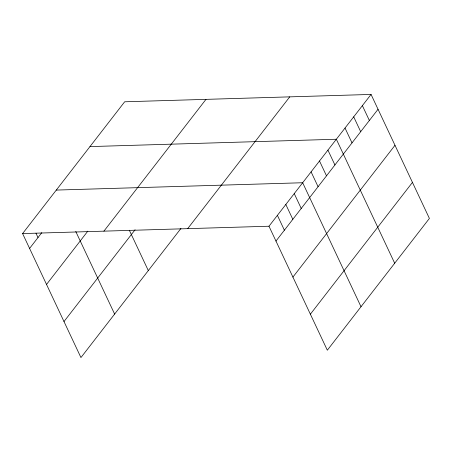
<?xml version="1.0" encoding="UTF-8"?>
<svg xmlns="http://www.w3.org/2000/svg" width="452" height="452" viewBox="0 0 452 452"><rect width="100%" height="100%" fill="white"/><g stroke="black" fill="none" stroke-linecap="round" stroke-linejoin="round"><path stroke-width="0.68" d="M180.953 228.441L80.942 357.566L22.6 233.577L124.673 101.785L371.058 94.434L429.4 218.423L327.327 350.215L268.98 226.226L371.058 94.434M29.589 248.425L41.799 232.656M46.533 284.438L87.801 231.164M103.903 231.153L205.982 99.361M63.998 321.547L135.086 229.763M187.676 228.65L289.749 96.864M275.969 241.074L378.041 109.282M292.913 277.093L394.991 145.301M310.377 314.196L412.45 182.41M89.971 146.595L336.35 139.244L394.692 263.233M56.285 190.083L302.665 182.738L361.007 306.722M22.6 233.577L268.98 226.226M362.38 105.638L369.369 120.486M353.701 116.842L360.69 131.69M345.029 128.046L352.012 142.888M327.932 150.12L334.915 164.963M319.507 160.991L326.497 175.839M311.089 171.862L318.072 186.71M294.246 193.609L301.23 208.457M285.822 204.479L292.811 219.327M277.404 215.355L284.387 230.204M129.328 230.237L148.312 270.584M75.761 231.469L114.627 314.072M35.968 233.221L38.008 237.549"/></g></svg>
